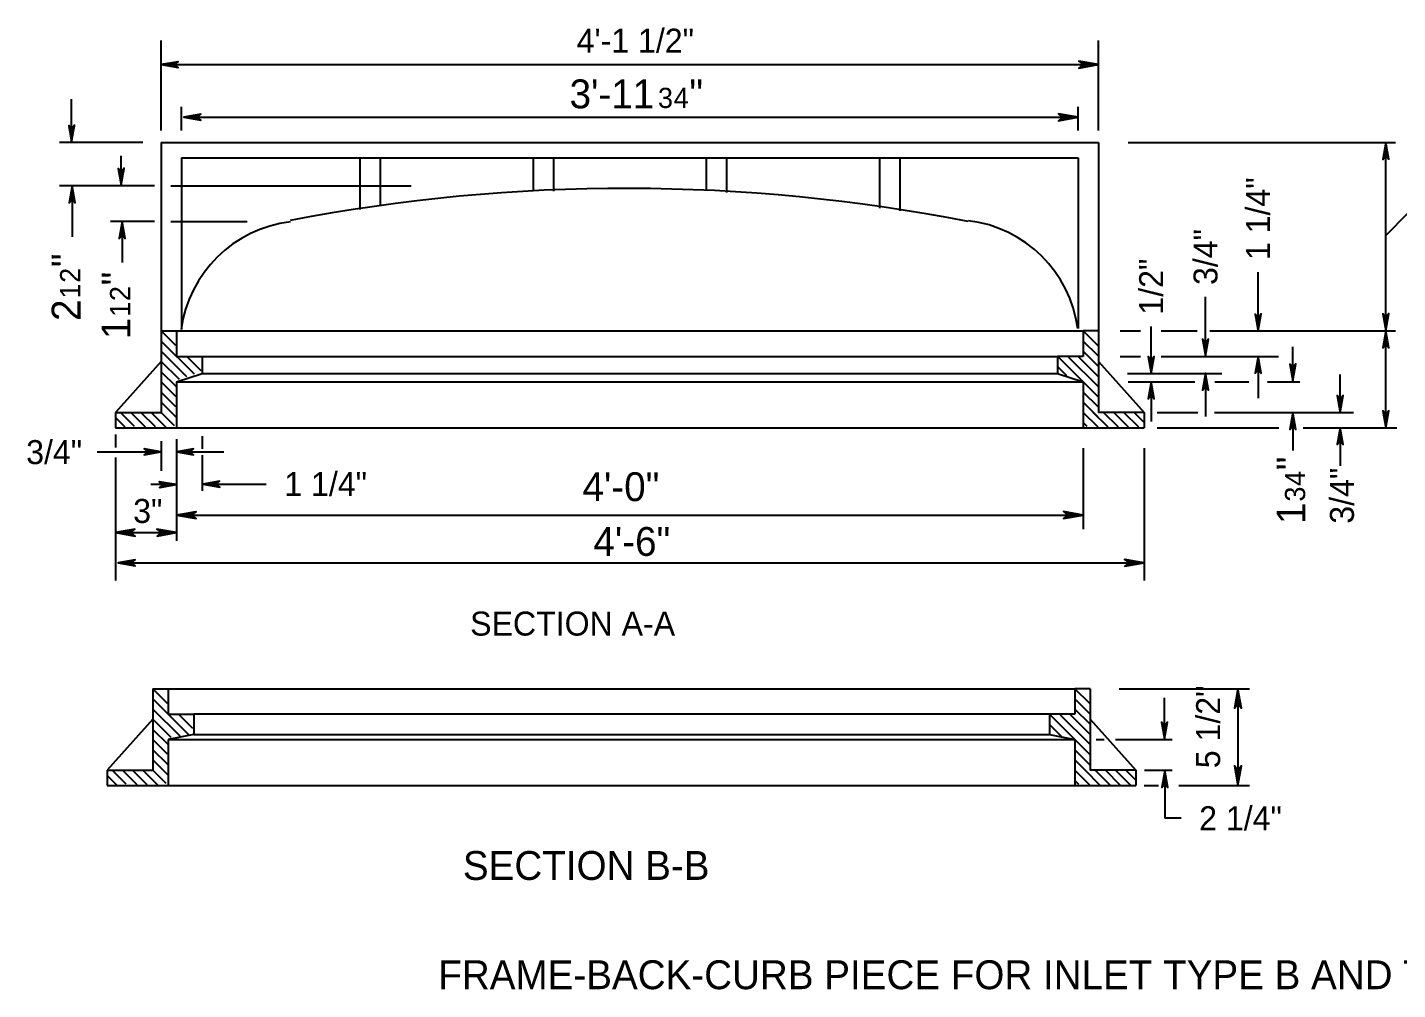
# Model space of a CAD drawing. Extents: x -4.34 to 5.27, y 0 to 8.83.
# Drawn here: x -4.28 to 1.66, y 0 to 4.17 of the extents above; entities that cross this region are included whole.
import ezdxf

# ---------------------------------------------------------------- set-up
doc = ezdxf.new("R2010")
doc.units = 0
doc.layers.add('Plan Prop Drainage Structure', color=7, linetype='Continuous')
doc.layers.add('Plan Prop DrainageStructure text', color=7, linetype='Continuous')

msp = doc.modelspace()

# ---------------------------------------------------------------- linework, layer by layer
at = {"layer": 'Plan Prop Drainage Structure'}
for p, q in [((-3.6954, 3.6671), (0.3634, 3.6671)), ((-3.6954, 3.6671), (-3.6954, 2.4979)), ((0.3634, 3.6671), (0.3634, 2.4979)), ((-3.6072, 3.6009), (0.2752, 3.6009)), ((-3.6072, 3.6009), (-3.6072, 2.8564)), ((-2.8351, 3.6009), (-2.8351, 3.377)), ((-2.7469, 3.6009), (-2.7469, 3.3945)), ((-2.0851, 3.6009), (-2.0851, 3.4555)), ((-1.9969, 3.6009), (-1.9969, 3.4555)), ((-1.3351, 3.6009), (-1.3351, 3.4584)), ((-1.2469, 3.6009), (-1.2469, 3.4497)), ((-0.5851, 3.6009), (-0.5851, 3.3829)), ((-0.4969, 3.6009), (-0.4969, 3.3712)), ((0.2752, 3.6009), (0.2752, 2.8609)), ((-3.6954, 2.8509), (-3.6292, 2.8509)), ((-3.6319, 2.7873), (-3.6954, 2.8509)), ((-3.6292, 2.8509), (-3.6292, 2.7406)), ((-3.6292, 2.8509), (0.2972, 2.8509)), ((0.3634, 2.8509), (0.2972, 2.8509)), ((0.2972, 2.8509), (0.2972, 2.7406)), ((0.3617, 2.7864), (0.2972, 2.8509)), ((0.3634, 2.8509), (0.3634, 2.4979)), ((-3.5516, 2.6629), (-3.6954, 2.8068)), ((0.3617, 2.7423), (0.2972, 2.8068)), ((-3.5852, 2.6524), (-3.6954, 2.7626)), ((-3.6292, 2.7406), (-3.519, 2.7406)), ((-3.5233, 2.6787), (-3.5835, 2.739)), ((-3.519, 2.7406), (-3.519, 2.667)), ((-3.519, 2.7406), (0.1869, 2.7406)), ((0.2972, 2.7406), (0.1869, 2.7406)), ((0.1869, 2.7406), (0.1869, 2.667)), ((0.3617, 2.5658), (0.1918, 2.7358)), ((0.3617, 2.6099), (0.2355, 2.7361)), ((0.3617, 2.654), (0.2789, 2.7368)), ((0.3617, 2.6981), (0.2972, 2.7626)), ((-3.6954, 2.7185), (-3.894, 2.4979)), ((-3.617, 2.6401), (-3.6954, 2.7185)), ((-3.6284, 2.6074), (-3.6954, 2.6744)), ((0.2271, 2.6563), (0.191, 2.6924)), ((0.3634, 2.7185), (0.5619, 2.4979)), ((-3.6318, 2.5667), (-3.6954, 2.6303)), ((-3.6292, 2.6303), (-3.519, 2.667)), ((-3.6292, 2.6303), (-3.6292, 2.4318)), ((-3.6292, 2.6303), (0.2972, 2.6303)), ((-3.519, 2.667), (0.1869, 2.667)), ((0.1869, 2.667), (0.2972, 2.6303)), ((0.2972, 2.6303), (0.2972, 2.4318)), ((-3.6317, 2.5224), (-3.6954, 2.5862)), ((0.3617, 2.5217), (0.2992, 2.5842)), ((-3.894, 2.4979), (-3.6954, 2.4979)), ((-3.894, 2.4979), (-3.894, 2.4318)), ((-3.8111, 2.4371), (-3.8719, 2.4979)), ((-3.7642, 2.4343), (-3.8278, 2.4979)), ((-3.7208, 2.4351), (-3.7837, 2.4979)), ((-3.6748, 2.4332), (-3.7395, 2.4979)), ((-3.6307, 2.4773), (-3.6954, 2.542)), ((-3.6377, 2.4402), (-3.6954, 2.4979)), ((0.3617, 2.4335), (0.2972, 2.4979)), ((0.3617, 2.4776), (0.2985, 2.5408)), ((0.4058, 2.4335), (0.3414, 2.4979)), ((0.5619, 2.4979), (0.3634, 2.4979)), ((0.45, 2.4335), (0.3855, 2.4979)), ((0.4941, 2.4335), (0.4296, 2.4979)), ((0.5382, 2.4335), (0.4737, 2.4979)), ((0.5602, 2.4556), (0.5178, 2.4979)), ((0.5619, 2.4979), (0.5619, 2.4318)), ((0.5619, 2.4979), (0.5619, 2.4318)), ((-3.8518, 2.4337), (-3.8935, 2.4754)), ((0.3147, 2.4364), (0.2972, 2.4538)), ((-3.894, 2.4318), (-3.4094, 2.4318)), ((-3.4094, 2.4318), (0.5619, 2.4318)), ((-3.7314, 1.3015), (-3.6652, 1.3015)), ((-3.6678, 1.2379), (-3.7314, 1.3015)), ((-3.7314, 1.3015), (-3.7314, 0.9485)), ((-3.5754, 1.1014), (-3.7314, 1.2573)), ((-3.6652, 1.3015), (-3.6652, 1.1912)), ((-3.6652, 1.3015), (0.2613, 1.3015)), ((0.3275, 1.3015), (0.2613, 1.3015)), ((0.2613, 1.3015), (0.2613, 1.1912)), ((0.3258, 1.237), (0.2613, 1.3015)), ((0.3258, 1.1929), (0.2613, 1.2573)), ((0.3275, 1.3015), (0.3275, 0.9485)), ((-3.614, 1.0959), (-3.7314, 1.2132)), ((-3.6652, 1.1912), (-3.5549, 1.1912)), ((-3.5592, 1.1293), (-3.6195, 1.1896)), ((-3.5549, 1.1912), (-3.5549, 1.1029)), ((0.151, 1.1912), (-3.5549, 1.1912)), ((0.2613, 1.1912), (0.151, 1.1912)), ((0.151, 1.1912), (0.151, 1.1029)), ((0.3258, 1.1046), (0.243, 1.1875)), ((0.3258, 1.1488), (0.2613, 1.2132)), ((-3.7314, 1.1691), (-3.9299, 0.9485)), ((-3.6529, 1.0907), (-3.7314, 1.1691)), ((0.2047, 1.0933), (0.1551, 1.143)), ((0.3258, 1.0164), (0.1558, 1.1864)), ((0.3258, 1.0605), (0.1996, 1.1867)), ((0.3275, 1.1691), (0.526, 0.9485)), ((-3.6643, 1.058), (-3.7314, 1.125)), ((-3.6678, 1.0173), (-3.7314, 1.0809)), ((-3.5549, 1.1029), (-3.6652, 1.0809)), ((-3.6652, 1.0809), (-3.6652, 0.8823)), ((-3.6652, 1.0809), (0.2613, 1.0809)), ((-3.5549, 1.1029), (0.151, 1.1029)), ((0.151, 1.1029), (0.2613, 1.0809)), ((0.2613, 1.0809), (0.2613, 0.8823)), ((-3.6676, 0.973), (-3.7314, 1.0368)), ((0.3258, 0.9723), (0.2633, 1.0348)), ((-3.6666, 0.9279), (-3.7314, 0.9927)), ((0.3258, 0.9282), (0.2625, 0.9914)), ((-3.9299, 0.9485), (-3.7314, 0.9485)), ((-3.9299, 0.9485), (-3.9299, 0.8823)), ((-3.8877, 0.8843), (-3.9294, 0.926)), ((-3.847, 0.8877), (-3.9078, 0.9485)), ((-3.8001, 0.8849), (-3.8637, 0.9485)), ((-3.7568, 0.8857), (-3.8196, 0.9485)), ((-3.7107, 0.8838), (-3.7755, 0.9485)), ((-3.6736, 0.8908), (-3.7314, 0.9485)), ((0.3258, 0.884), (0.2613, 0.9485)), ((0.2787, 0.887), (0.2613, 0.9044)), ((0.3699, 0.884), (0.3054, 0.9485)), ((0.526, 0.9485), (0.3275, 0.9485)), ((0.414, 0.884), (0.3495, 0.9485)), ((0.4581, 0.884), (0.3937, 0.9485)), ((0.5023, 0.884), (0.4378, 0.9485)), ((0.5242, 0.9062), (0.4819, 0.9485)), ((0.526, 0.9485), (0.526, 0.8823)), ((0.526, 0.9485), (0.526, 0.8823)), ((-3.9299, 0.8823), (-3.6652, 0.8823)), ((-3.6652, 0.8823), (0.2613, 0.8823)), ((0.2613, 0.8823), (0.526, 0.8823))]:
    msp.add_line(p, q, dxfattribs=at)
for centre, radius, start, end in [((-1.6806, -4.2526), 7.7206, 78.94459, 100.8763), ((-3.0713, 2.7844), 0.5431, 96.87193, 172.38899), ((-0.2644, 2.789), 0.5431, 7.61101, 83.12807)]:
    msp.add_arc(centre, radius, start, end, dxfattribs=at)
at = {"layer": 'Plan Prop DrainageStructure text'}
for p, q in [((-3.6954, 3.7195), (-3.6954, 4.1082)), ((0.3634, 3.7195), (0.3634, 4.1082)), ((-3.6954, 4.004), (0.3634, 4.004)), ((-4.0837, 3.6682), (-4.0837, 3.8552)), ((-3.6072, 3.7195), (-3.6072, 3.8215)), ((0.2752, 3.7195), (0.2752, 3.8215)), ((-3.5972, 3.7762), (0.2752, 3.7762)), ((2.0154, 3.6797), (1.6085, 3.2642)), ((-3.7748, 3.6671), (-4.1366, 3.6671)), ((0.493, 3.6671), (0.8046, 3.6671)), ((0.8046, 3.6671), (1.6505, 3.6671)), ((1.6085, 2.8614), (1.6085, 3.6671)), ((-3.8688, 3.4819), (-3.8688, 3.6097)), ((-3.7247, 3.4795), (-4.1366, 3.4795)), ((-4.0813, 3.4789), (-4.0813, 3.2583)), ((-3.6539, 3.4795), (-2.6136, 3.4795)), ((-3.7247, 3.3251), (-3.916, 3.3251)), ((-3.8651, 3.3244), (-3.8651, 3.1478)), ((-3.6539, 3.3251), (-3.3233, 3.3251)), ((1.0549, 2.8509), (1.0549, 3.1057)), ((0.8273, 2.7423), (0.8273, 2.9978)), ((0.4579, 2.8509), (0.5452, 2.8509)), ((0.5918, 2.667), (0.5918, 2.8696)), ((0.6355, 2.8509), (0.7912, 2.8509)), ((0.8458, 2.8509), (1.6505, 2.8509)), ((1.6085, 2.4318), (1.6085, 2.8509)), ((0.4579, 2.7406), (0.5452, 2.7406)), ((0.6355, 2.7406), (1.1429, 2.7406)), ((1.0549, 2.7406), (1.0549, 2.5603)), ((1.2056, 2.6345), (1.2056, 2.7821)), ((0.49, 2.667), (0.8977, 2.667)), ((0.493, 2.6303), (0.7811, 2.6303)), ((0.5918, 2.6303), (0.5918, 2.4586)), ((0.8273, 2.667), (0.8273, 2.4801)), ((0.867, 2.6303), (1.0142, 2.6303)), ((1.0957, 2.6303), (1.2354, 2.6303)), ((1.4103, 2.4979), (1.4103, 2.6626)), ((0.6176, 2.4979), (0.7944, 2.4979)), ((0.8661, 2.4979), (1.4685, 2.4979)), ((1.2056, 2.4973), (1.2056, 2.3333)), ((-3.894, 2.4018), (-3.894, 2.3463)), ((-3.6292, 2.3824), (-3.6292, 1.9417)), ((-3.519, 2.3951), (-3.519, 2.3405)), ((0.6176, 2.4318), (1.1452, 2.4318)), ((1.2501, 2.4318), (1.656, 2.4318)), ((1.4103, 2.4318), (1.4103, 2.2663)), ((-3.6983, 2.3259), (-3.9728, 2.3259)), ((-3.6954, 2.3727), (-3.6954, 2.2456)), ((-3.6258, 2.3275), (-3.4245, 2.3275)), ((0.2972, 2.3424), (0.2972, 1.993)), ((0.5619, 2.3424), (0.5619, 1.77)), ((-3.894, 2.302), (-3.894, 1.77)), ((-3.519, 2.3132), (-3.519, 2.1582)), ((-3.6307, 2.1851), (-3.7409, 2.1851)), ((-3.5159, 2.1875), (-3.2406, 2.1875)), ((-3.6292, 2.0532), (0.2972, 2.0532)), ((-3.894, 1.9773), (-3.6292, 1.9773)), ((-3.8818, 1.8466), (0.5619, 1.8466)), ((0.4527, 1.3015), (1.0174, 1.3015)), ((0.6497, 1.0838), (0.6497, 1.2616)), ((0.9677, 1.3015), (0.9677, 0.8823)), ((0.3534, 1.0809), (0.3889, 1.0809)), ((0.4368, 1.0809), (0.6833, 1.0809)), ((0.5628, 0.9485), (0.6833, 0.9485)), ((0.6515, 0.9471), (0.6515, 0.7404)), ((0.561, 0.8823), (0.6231, 0.8823)), ((0.7118, 0.8823), (1.0174, 0.8823)), ((0.7219, 0.7404), (0.6515, 0.7404))]:
    msp.add_line(p, q, dxfattribs=at)
for points in [[(-3.6954, 4.004), (-3.622, 3.991), (-3.6396, 4.004), (-3.6224, 4.0168), (-3.6954, 4.004), (-3.6905, 4.0041), (-3.6241, 3.992), (-3.6409, 4.0042), (-3.6254, 4.0158), (-3.6879, 4.0044), (-3.6855, 4.004), (-3.6286, 3.9939), (-3.6413, 4.0042), (-3.6282, 4.0141), (-3.6844, 4.004), (-3.6819, 4.0044), (-3.6322, 3.9954), (-3.6418, 4.004), (-3.632, 4.0129), (-3.6748, 4.0044), (-3.6707, 4.0044), (-3.6359, 3.9972), (-3.6426, 4.0038), (-3.6353, 4.0111), (-3.67, 4.004), (-3.666, 4.0038), (-3.6398, 3.9993), (-3.6449, 4.0044), (-3.6394, 4.0094), (-3.6624, 4.004), (-3.6587, 4.0036), (-3.643, 4.0006), (-3.6456, 4.0042), (-3.6413, 4.0081), (-3.6568, 4.004), (-3.6466, 4.0016), (-3.648, 4.0044), (-3.6435, 4.0072), (-3.6542, 4.0044), (-3.6475, 4.0027), (-3.6503, 4.0049), (-3.6471, 4.0062), (-3.6503, 4.0042), (-3.6486, 4.0038)], [(0.3634, 4.004), (0.2784, 4.019), (0.2987, 4.004), (0.2788, 3.9892), (0.3634, 4.004), (0.3578, 4.0039), (0.2808, 4.0179), (0.3003, 4.0038), (0.2823, 3.9904), (0.3547, 4.0036), (0.3519, 4.004), (0.2859, 4.0157), (0.3007, 4.0038), (0.2855, 3.9923), (0.3506, 4.004), (0.3478, 4.0036), (0.2901, 4.014), (0.3013, 4.004), (0.2899, 3.9936), (0.3396, 4.0036), (0.3348, 4.0036), (0.2944, 4.0118), (0.3022, 4.0043), (0.2938, 3.9958), (0.3339, 4.004), (0.3294, 4.0043), (0.299, 4.0095), (0.3049, 4.0036), (0.2985, 3.9978), (0.3252, 4.004), (0.3209, 4.0044), (0.3027, 4.0079), (0.3057, 4.0038), (0.3007, 3.9993), (0.3187, 4.004), (0.3068, 4.0068), (0.3085, 4.0036), (0.3033, 4.0003), (0.3157, 4.0036), (0.3079, 4.0055), (0.3112, 4.003), (0.3074, 4.0014), (0.3111, 4.0038), (0.3092, 4.0043)], [(-4.0837, 3.6682), (-4.0708, 3.7415), (-4.0837, 3.724), (-4.0965, 3.7412), (-4.0837, 3.6682), (-4.0839, 3.673), (-4.0717, 3.7395), (-4.0839, 3.7226), (-4.0955, 3.7382), (-4.0841, 3.6757), (-4.0837, 3.6781), (-4.0736, 3.735), (-4.0839, 3.7223), (-4.0939, 3.7354), (-4.0837, 3.6792), (-4.0841, 3.6817), (-4.0751, 3.7314), (-4.0837, 3.7217), (-4.0927, 3.7316), (-4.0841, 3.6887), (-4.0841, 3.6929), (-4.077, 3.7277), (-4.0835, 3.721), (-4.0908, 3.7283), (-4.0837, 3.6936), (-4.0835, 3.6976), (-4.079, 3.7238), (-4.0841, 3.7187), (-4.0891, 3.7242), (-4.0837, 3.7012), (-4.0834, 3.7049), (-4.0804, 3.7206), (-4.0839, 3.718), (-4.0878, 3.7223), (-4.0837, 3.7068), (-4.0813, 3.717), (-4.0841, 3.7155), (-4.0869, 3.72), (-4.0841, 3.7093), (-4.0824, 3.7161), (-4.0847, 3.7133), (-4.086, 3.7165), (-4.0839, 3.7133), (-4.0835, 3.715)], [(-3.5972, 3.7762), (-3.5239, 3.7633), (-3.5414, 3.7762), (-3.5242, 3.789), (-3.5972, 3.7762), (-3.5924, 3.7764), (-3.5259, 3.7642), (-3.5428, 3.7764), (-3.5272, 3.788), (-3.5897, 3.7766), (-3.5873, 3.7762), (-3.5304, 3.7661), (-3.5431, 3.7764), (-3.53, 3.7863), (-3.5862, 3.7762), (-3.5837, 3.7766), (-3.534, 3.7676), (-3.5437, 3.7762), (-3.5338, 3.7852), (-3.5766, 3.7766), (-3.5725, 3.7766), (-3.5377, 3.7694), (-3.5444, 3.776), (-3.5372, 3.7833), (-3.5718, 3.7762), (-3.5678, 3.776), (-3.5417, 3.7715), (-3.5467, 3.7766), (-3.5412, 3.7816), (-3.5643, 3.7762), (-3.5606, 3.7758), (-3.5448, 3.7728), (-3.5474, 3.7764), (-3.5431, 3.7803), (-3.5586, 3.7762), (-3.5484, 3.7738), (-3.5499, 3.7766), (-3.5454, 3.7794), (-3.5561, 3.7766), (-3.5493, 3.7749), (-3.5521, 3.7771), (-3.5489, 3.7784), (-3.5521, 3.7764), (-3.5504, 3.776)], [(0.2752, 3.7762), (0.1901, 3.7912), (0.2105, 3.7762), (0.1906, 3.7614), (0.2752, 3.7762), (0.2695, 3.7761), (0.1925, 3.7901), (0.2121, 3.776), (0.194, 3.7626), (0.2665, 3.7758), (0.2637, 3.7762), (0.1977, 3.7879), (0.2125, 3.776), (0.1973, 3.7645), (0.2624, 3.7762), (0.2595, 3.7758), (0.2019, 3.7862), (0.2131, 3.7762), (0.2016, 3.7658), (0.2513, 3.7758), (0.2465, 3.7758), (0.2061, 3.7841), (0.214, 3.7765), (0.2055, 3.768), (0.2457, 3.7762), (0.2411, 3.7765), (0.2108, 3.7817), (0.2166, 3.7758), (0.2103, 3.77), (0.237, 3.7762), (0.2327, 3.7766), (0.2144, 3.7801), (0.2174, 3.776), (0.2125, 3.7715), (0.2305, 3.7762), (0.2186, 3.7791), (0.2203, 3.7758), (0.2151, 3.7725), (0.2275, 3.7758), (0.2197, 3.7777), (0.2229, 3.7752), (0.2192, 3.7736), (0.2229, 3.776), (0.221, 3.7765)], [(1.6085, 3.6671), (1.5955, 3.5937), (1.6085, 3.6112), (1.6213, 3.5941), (1.6085, 3.6671), (1.6086, 3.6622), (1.5965, 3.5957), (1.6086, 3.6126), (1.6202, 3.597), (1.6088, 3.6595), (1.6085, 3.6571), (1.5984, 3.6002), (1.6086, 3.613), (1.6186, 3.5998), (1.6085, 3.656), (1.6088, 3.6535), (1.5999, 3.6038), (1.6085, 3.6135), (1.6174, 3.6036), (1.6089, 3.6465), (1.6089, 3.6423), (1.6017, 3.6075), (1.6083, 3.6143), (1.6156, 3.607), (1.6085, 3.6416), (1.6083, 3.6377), (1.6038, 3.6115), (1.6089, 3.6165), (1.6139, 3.6111), (1.6085, 3.6341), (1.6081, 3.6304), (1.6051, 3.6146), (1.6086, 3.6172), (1.6126, 3.6129), (1.6085, 3.6285), (1.606, 3.6182), (1.6089, 3.6197), (1.6117, 3.6152), (1.6089, 3.6259), (1.6072, 3.6191), (1.6094, 3.622), (1.6107, 3.6187), (1.6086, 3.622), (1.6083, 3.6203)], [(-3.8688, 3.4819), (-3.8558, 3.5553), (-3.8688, 3.5378), (-3.8816, 3.5549), (-3.8688, 3.4819), (-3.8689, 3.4868), (-3.8568, 3.5533), (-3.869, 3.5364), (-3.8806, 3.552), (-3.8692, 3.4894), (-3.8688, 3.4919), (-3.8587, 3.5488), (-3.869, 3.536), (-3.8789, 3.5492), (-3.8688, 3.493), (-3.8692, 3.4954), (-3.8602, 3.5452), (-3.8688, 3.5355), (-3.8778, 3.5454), (-3.8692, 3.5025), (-3.8692, 3.5067), (-3.862, 3.5415), (-3.8686, 3.5347), (-3.8759, 3.542), (-3.8688, 3.5074), (-3.8686, 3.5113), (-3.8641, 3.5375), (-3.8692, 3.5325), (-3.8742, 3.5379), (-3.8688, 3.5149), (-3.8684, 3.5186), (-3.8654, 3.5343), (-3.869, 3.5318), (-3.8729, 3.536), (-3.8688, 3.5205), (-3.8664, 3.5308), (-3.8692, 3.5293), (-3.872, 3.5338), (-3.8692, 3.5231), (-3.8675, 3.5298), (-3.8697, 3.527), (-3.871, 3.5303), (-3.869, 3.527), (-3.8686, 3.5287)], [(-4.0813, 3.4789), (-4.0943, 3.4055), (-4.0813, 3.423), (-4.0685, 3.4059), (-4.0813, 3.4789), (-4.0812, 3.474), (-4.0933, 3.4076), (-4.0811, 3.4244), (-4.0695, 3.4088), (-4.0809, 3.4714), (-4.0813, 3.4689), (-4.0914, 3.412), (-4.0811, 3.4248), (-4.0712, 3.4116), (-4.0813, 3.4678), (-4.0809, 3.4654), (-4.0899, 3.4156), (-4.0813, 3.4253), (-4.0723, 3.4154), (-4.0809, 3.4583), (-4.0809, 3.4542), (-4.0881, 3.4193), (-4.0815, 3.4261), (-4.0742, 3.4188), (-4.0813, 3.4534), (-4.0815, 3.4495), (-4.086, 3.4233), (-4.0809, 3.4283), (-4.0759, 3.4229), (-4.0813, 3.4459), (-4.0817, 3.4422), (-4.0847, 3.4265), (-4.0811, 3.4291), (-4.0772, 3.4248), (-4.0813, 3.4403), (-4.0837, 3.43), (-4.0809, 3.4315), (-4.0781, 3.427), (-4.0809, 3.4377), (-4.0826, 3.431), (-4.0804, 3.4338), (-4.0791, 3.4306), (-4.0811, 3.4338), (-4.0815, 3.4321)], [(-3.8651, 3.3244), (-3.8781, 3.251), (-3.8651, 3.2686), (-3.8524, 3.2514), (-3.8651, 3.3244), (-3.865, 3.3195), (-3.8772, 3.2531), (-3.865, 3.2699), (-3.8534, 3.2544), (-3.8648, 3.3169), (-3.8651, 3.3144), (-3.8753, 3.2575), (-3.865, 3.2703), (-3.855, 3.2572), (-3.8651, 3.3133), (-3.8648, 3.3109), (-3.8738, 3.2611), (-3.8651, 3.2708), (-3.8562, 3.2609), (-3.8648, 3.3038), (-3.8648, 3.2997), (-3.8719, 3.2648), (-3.8654, 3.2716), (-3.8581, 3.2643), (-3.8651, 3.2989), (-3.8654, 3.295), (-3.8699, 3.2688), (-3.8648, 3.2739), (-3.8598, 3.2684), (-3.8651, 3.2914), (-3.8655, 3.2877), (-3.8685, 3.272), (-3.865, 3.2746), (-3.8611, 3.2703), (-3.8651, 3.2858), (-3.8676, 3.2755), (-3.8648, 3.277), (-3.862, 3.2725), (-3.8648, 3.2832), (-3.8665, 3.2765), (-3.8642, 3.2793), (-3.8629, 3.2761), (-3.865, 3.2793), (-3.8654, 3.2776)], [(1.0549, 2.8509), (1.0679, 2.9242), (1.0549, 2.9067), (1.0422, 2.9239), (1.0549, 2.8509), (1.0548, 2.8557), (1.0669, 2.9222), (1.0548, 2.9053), (1.0432, 2.9209), (1.0546, 2.8584), (1.0549, 2.8608), (1.0651, 2.9177), (1.0548, 2.905), (1.0448, 2.9181), (1.0549, 2.8619), (1.0546, 2.8644), (1.0635, 2.9141), (1.0549, 2.9044), (1.046, 2.9143), (1.0546, 2.8715), (1.0546, 2.8756), (1.0617, 2.9104), (1.0551, 2.9037), (1.0478, 2.911), (1.0549, 2.8763), (1.0551, 2.8803), (1.0596, 2.9065), (1.0545, 2.9014), (1.0495, 2.9069), (1.0549, 2.8839), (1.0553, 2.8876), (1.0583, 2.9033), (1.0548, 2.9007), (1.0509, 2.905), (1.0549, 2.8895), (1.0574, 2.8997), (1.0546, 2.8982), (1.0517, 2.9027), (1.0545, 2.892), (1.0562, 2.8988), (1.054, 2.896), (1.0527, 2.8992), (1.0548, 2.896), (1.0551, 2.8977)], [(1.6085, 2.8524), (1.6215, 2.9258), (1.6085, 2.9083), (1.5957, 2.9254), (1.6085, 2.8524), (1.6083, 2.8573), (1.6205, 2.9237), (1.6083, 2.9069), (1.5967, 2.9224), (1.6081, 2.8599), (1.6085, 2.8624), (1.6186, 2.9193), (1.6083, 2.9065), (1.5984, 2.9196), (1.6085, 2.8635), (1.6081, 2.8659), (1.6171, 2.9157), (1.6085, 2.906), (1.5995, 2.9159), (1.6081, 2.873), (1.6081, 2.8771), (1.6152, 2.912), (1.6087, 2.9052), (1.6014, 2.9125), (1.6085, 2.8779), (1.6087, 2.8818), (1.6132, 2.908), (1.6081, 2.903), (1.6031, 2.9084), (1.6085, 2.8854), (1.6089, 2.8891), (1.6119, 2.9048), (1.6083, 2.9022), (1.6044, 2.9065), (1.6085, 2.891), (1.6109, 2.9013), (1.6081, 2.8998), (1.6053, 2.9043), (1.6081, 2.8936), (1.6098, 2.9003), (1.6076, 2.8975), (1.6063, 2.9007), (1.6083, 2.8975), (1.6087, 2.8992)], [(1.6085, 2.8509), (1.5955, 2.7775), (1.6085, 2.795), (1.6213, 2.7779), (1.6085, 2.8509), (1.6086, 2.846), (1.5965, 2.7795), (1.6086, 2.7964), (1.6202, 2.7808), (1.6088, 2.8434), (1.6085, 2.8409), (1.5984, 2.784), (1.6086, 2.7968), (1.6186, 2.7836), (1.6085, 2.8398), (1.6088, 2.8374), (1.5999, 2.7876), (1.6085, 2.7973), (1.6174, 2.7874), (1.6089, 2.8303), (1.6089, 2.8261), (1.6017, 2.7913), (1.6083, 2.7981), (1.6156, 2.7908), (1.6085, 2.8254), (1.6083, 2.8215), (1.6038, 2.7953), (1.6089, 2.8003), (1.6139, 2.7949), (1.6085, 2.8179), (1.6081, 2.8142), (1.6051, 2.7985), (1.6086, 2.8011), (1.6126, 2.7968), (1.6085, 2.8123), (1.606, 2.802), (1.6089, 2.8035), (1.6117, 2.799), (1.6089, 2.8097), (1.6072, 2.803), (1.6094, 2.8058), (1.6107, 2.8025), (1.6086, 2.8058), (1.6083, 2.8041)], [(0.8273, 2.7423), (0.8402, 2.8157), (0.8273, 2.7982), (0.8145, 2.8154), (0.8273, 2.7423), (0.8271, 2.7472), (0.8393, 2.8137), (0.8271, 2.7968), (0.8155, 2.8124), (0.8269, 2.7498), (0.8273, 2.7523), (0.8374, 2.8092), (0.8271, 2.7964), (0.8171, 2.8096), (0.8273, 2.7534), (0.8269, 2.7558), (0.8359, 2.8056), (0.8273, 2.7959), (0.8183, 2.8058), (0.8269, 2.7629), (0.8269, 2.7671), (0.834, 2.8019), (0.8275, 2.7951), (0.8202, 2.8024), (0.8273, 2.7678), (0.8275, 2.7717), (0.832, 2.7979), (0.8269, 2.7929), (0.8219, 2.7983), (0.8273, 2.7753), (0.8276, 2.779), (0.8306, 2.7948), (0.8271, 2.7922), (0.8232, 2.7965), (0.8273, 2.7809), (0.8297, 2.7912), (0.8269, 2.7897), (0.8241, 2.7942), (0.8269, 2.7835), (0.8286, 2.7903), (0.8263, 2.7874), (0.825, 2.7907), (0.8271, 2.7875), (0.8275, 2.7891)], [(0.5918, 2.667), (0.6048, 2.7404), (0.5918, 2.7228), (0.5791, 2.74), (0.5918, 2.667), (0.5917, 2.6719), (0.6038, 2.7383), (0.5917, 2.7215), (0.5801, 2.737), (0.5915, 2.6745), (0.5918, 2.6769), (0.6019, 2.7339), (0.5917, 2.7211), (0.5817, 2.7342), (0.5918, 2.6781), (0.5915, 2.6805), (0.6005, 2.7303), (0.5918, 2.7206), (0.5829, 2.7304), (0.5915, 2.6876), (0.5915, 2.6917), (0.5986, 2.7266), (0.592, 2.7198), (0.5848, 2.7271), (0.5918, 2.6924), (0.5921, 2.6964), (0.5966, 2.7226), (0.5915, 2.7175), (0.5864, 2.723), (0.5918, 2.7), (0.5922, 2.7037), (0.5952, 2.7194), (0.5917, 2.7168), (0.5878, 2.7211), (0.5918, 2.7056), (0.5943, 2.7158), (0.5915, 2.7144), (0.5887, 2.7189), (0.5915, 2.7082), (0.5932, 2.7149), (0.5909, 2.7121), (0.5896, 2.7153), (0.5917, 2.7121), (0.592, 2.7138)], [(1.0549, 2.7406), (1.042, 2.6672), (1.0549, 2.6847), (1.0677, 2.6676), (1.0549, 2.7406), (1.0551, 2.7357), (1.0429, 2.6692), (1.0551, 2.6861), (1.0667, 2.6705), (1.0553, 2.7331), (1.0549, 2.7306), (1.0448, 2.6737), (1.0551, 2.6865), (1.0651, 2.6733), (1.0549, 2.7295), (1.0553, 2.7271), (1.0463, 2.6773), (1.0549, 2.687), (1.0639, 2.6771), (1.0553, 2.72), (1.0553, 2.7158), (1.0482, 2.681), (1.0547, 2.6878), (1.062, 2.6805), (1.0549, 2.7151), (1.0547, 2.7112), (1.0502, 2.685), (1.0553, 2.69), (1.0603, 2.6846), (1.0549, 2.7076), (1.0546, 2.7039), (1.0516, 2.6882), (1.0551, 2.6908), (1.059, 2.6865), (1.0549, 2.702), (1.0525, 2.6917), (1.0553, 2.6932), (1.0581, 2.6887), (1.0553, 2.6994), (1.0536, 2.6927), (1.0558, 2.6955), (1.0572, 2.6922), (1.0551, 2.6955), (1.0547, 2.6938)], [(1.2056, 2.6345), (1.2185, 2.7079), (1.2056, 2.6904), (1.1928, 2.7075), (1.2056, 2.6345), (1.2054, 2.6394), (1.2176, 2.7059), (1.2054, 2.689), (1.1938, 2.7046), (1.2052, 2.642), (1.2056, 2.6445), (1.2157, 2.7014), (1.2054, 2.6886), (1.1955, 2.7018), (1.2056, 2.6456), (1.2052, 2.648), (1.2142, 2.6978), (1.2056, 2.6881), (1.1966, 2.698), (1.2052, 2.6551), (1.2052, 2.6593), (1.2123, 2.6941), (1.2058, 2.6873), (1.1985, 2.6946), (1.2056, 2.66), (1.2058, 2.6639), (1.2103, 2.6901), (1.2052, 2.6851), (1.2002, 2.6905), (1.2056, 2.6675), (1.2059, 2.6712), (1.2089, 2.6869), (1.2054, 2.6844), (1.2015, 2.6886), (1.2056, 2.6731), (1.208, 2.6834), (1.2052, 2.6819), (1.2024, 2.6864), (1.2052, 2.6757), (1.2069, 2.6824), (1.2047, 2.6796), (1.2033, 2.6829), (1.2054, 2.6796), (1.2058, 2.6813)], [(0.5918, 2.6303), (0.5789, 2.5569), (0.5918, 2.5744), (0.6046, 2.5573), (0.5918, 2.6303), (0.592, 2.6254), (0.5798, 2.559), (0.592, 2.5758), (0.6036, 2.5603), (0.5922, 2.6228), (0.5918, 2.6203), (0.5817, 2.5634), (0.592, 2.5762), (0.6019, 2.563), (0.5918, 2.6192), (0.5922, 2.6168), (0.5832, 2.567), (0.5918, 2.5767), (0.6008, 2.5668), (0.5922, 2.6097), (0.5922, 2.6056), (0.5851, 2.5707), (0.5916, 2.5775), (0.5989, 2.5702), (0.5918, 2.6048), (0.5916, 2.6009), (0.5871, 2.5747), (0.5922, 2.5797), (0.5972, 2.5743), (0.5918, 2.5973), (0.5915, 2.5936), (0.5884, 2.5779), (0.592, 2.5805), (0.5959, 2.5762), (0.5918, 2.5917), (0.5894, 2.5814), (0.5922, 2.5829), (0.595, 2.5784), (0.5922, 2.5891), (0.5905, 2.5824), (0.5927, 2.5852), (0.5941, 2.582), (0.592, 2.5852), (0.5916, 2.5835)], [(0.8272, 2.6672), (0.8142, 2.5939), (0.8272, 2.6114), (0.8399, 2.5942), (0.8272, 2.6672), (0.8273, 2.6624), (0.8152, 2.5959), (0.8273, 2.6128), (0.8389, 2.5972), (0.8275, 2.6597), (0.8272, 2.6573), (0.8171, 2.6004), (0.8273, 2.6131), (0.8373, 2.6), (0.8272, 2.6562), (0.8275, 2.6537), (0.8186, 2.604), (0.8272, 2.6136), (0.8361, 2.6038), (0.8275, 2.6466), (0.8275, 2.6425), (0.8204, 2.6077), (0.827, 2.6144), (0.8343, 2.6071), (0.8272, 2.6418), (0.827, 2.6379), (0.8225, 2.6116), (0.8276, 2.6167), (0.8326, 2.6112), (0.8272, 2.6342), (0.8268, 2.6306), (0.8238, 2.6148), (0.8273, 2.6174), (0.8312, 2.6131), (0.8272, 2.6286), (0.8247, 2.6184), (0.8275, 2.6199), (0.8304, 2.6154), (0.8276, 2.6261), (0.8259, 2.6193), (0.8281, 2.6221), (0.8294, 2.6189), (0.8273, 2.6221), (0.827, 2.6204)], [(1.4103, 2.4979), (1.4232, 2.5713), (1.4103, 2.5538), (1.3975, 2.5709), (1.4103, 2.4979), (1.4101, 2.5028), (1.4223, 2.5693), (1.4101, 2.5524), (1.3985, 2.568), (1.4099, 2.5054), (1.4103, 2.5079), (1.4204, 2.5648), (1.4101, 2.552), (1.4001, 2.5652), (1.4103, 2.509), (1.4099, 2.5114), (1.4189, 2.5612), (1.4103, 2.5515), (1.4013, 2.5614), (1.4099, 2.5185), (1.4099, 2.5227), (1.417, 2.5575), (1.4105, 2.5507), (1.4032, 2.558), (1.4103, 2.5234), (1.4105, 2.5273), (1.415, 2.5535), (1.4099, 2.5485), (1.4049, 2.5539), (1.4103, 2.5309), (1.4106, 2.5346), (1.4136, 2.5503), (1.4101, 2.5478), (1.4062, 2.552), (1.4103, 2.5365), (1.4127, 2.5468), (1.4099, 2.5453), (1.4071, 2.5498), (1.4099, 2.5391), (1.4116, 2.5458), (1.4094, 2.543), (1.408, 2.5463), (1.4101, 2.543), (1.4105, 2.5447)], [(1.2056, 2.4973), (1.1926, 2.4239), (1.2056, 2.4414), (1.2183, 2.4242), (1.2056, 2.4973), (1.2057, 2.4924), (1.1936, 2.4259), (1.2057, 2.4428), (1.2173, 2.4272), (1.2059, 2.4897), (1.2056, 2.4873), (1.1954, 2.4304), (1.2057, 2.4431), (1.2157, 2.43), (1.2056, 2.4862), (1.2059, 2.4838), (1.1969, 2.434), (1.2056, 2.4437), (1.2145, 2.4338), (1.2059, 2.4767), (1.2059, 2.4725), (1.1988, 2.4377), (1.2054, 2.4445), (1.2126, 2.4372), (1.2056, 2.4718), (1.2053, 2.4679), (1.2009, 2.4417), (1.2059, 2.4467), (1.211, 2.4412), (1.2056, 2.4643), (1.2052, 2.4606), (1.2022, 2.4448), (1.2057, 2.4474), (1.2096, 2.4431), (1.2055, 2.4587), (1.2031, 2.4484), (1.2059, 2.4499), (1.2087, 2.4454), (1.2059, 2.4561), (1.2042, 2.4493), (1.2065, 2.4522), (1.2078, 2.4489), (1.2057, 2.4521), (1.2054, 2.4504)], [(1.6085, 2.4318), (1.6215, 2.5051), (1.6085, 2.4876), (1.5957, 2.5048), (1.6085, 2.4318), (1.6083, 2.4366), (1.6205, 2.5031), (1.6083, 2.4862), (1.5967, 2.5018), (1.6081, 2.4393), (1.6085, 2.4417), (1.6186, 2.4986), (1.6083, 2.4859), (1.5984, 2.499), (1.6085, 2.4428), (1.6081, 2.4453), (1.6171, 2.495), (1.6085, 2.4853), (1.5995, 2.4952), (1.6081, 2.4523), (1.6081, 2.4565), (1.6152, 2.4913), (1.6087, 2.4845), (1.6014, 2.4918), (1.6085, 2.4572), (1.6087, 2.4611), (1.6132, 2.4873), (1.6081, 2.4823), (1.6031, 2.4878), (1.6085, 2.4647), (1.6089, 2.4684), (1.6119, 2.4842), (1.6083, 2.4816), (1.6044, 2.4859), (1.6085, 2.4704), (1.6109, 2.4806), (1.6081, 2.4791), (1.6053, 2.4836), (1.6081, 2.4729), (1.6098, 2.4797), (1.6076, 2.4769), (1.6063, 2.4801), (1.6083, 2.4769), (1.6087, 2.4785)], [(1.4103, 2.4318), (1.3973, 2.3584), (1.4103, 2.3759), (1.423, 2.3588), (1.4103, 2.4318), (1.4104, 2.4269), (1.3982, 2.3604), (1.4104, 2.3773), (1.422, 2.3617), (1.4106, 2.4243), (1.4103, 2.4218), (1.4001, 2.3649), (1.4104, 2.3777), (1.4204, 2.3645), (1.4103, 2.4207), (1.4106, 2.4183), (1.4016, 2.3685), (1.4103, 2.3782), (1.4192, 2.3683), (1.4106, 2.4112), (1.4106, 2.407), (1.4035, 2.3722), (1.4101, 2.379), (1.4174, 2.3717), (1.4103, 2.4063), (1.41, 2.4024), (1.4056, 2.3762), (1.4106, 2.3812), (1.4157, 2.3758), (1.4103, 2.3988), (1.4099, 2.3951), (1.4069, 2.3794), (1.4104, 2.3819), (1.4143, 2.3777), (1.4103, 2.3932), (1.4078, 2.3829), (1.4106, 2.3844), (1.4134, 2.3799), (1.4106, 2.3906), (1.409, 2.3839), (1.4112, 2.3867), (1.4125, 2.3834), (1.4104, 2.3867), (1.4101, 2.385)], [(-3.6967, 2.3275), (-3.77, 2.3405), (-3.7525, 2.3275), (-3.7696, 2.3148), (-3.6967, 2.3275), (-3.7015, 2.3274), (-3.768, 2.3395), (-3.7511, 2.3274), (-3.7667, 2.3158), (-3.7042, 2.3272), (-3.7066, 2.3275), (-3.7635, 2.3376), (-3.7507, 2.3274), (-3.7639, 2.3174), (-3.7077, 2.3275), (-3.7102, 2.3272), (-3.7599, 2.3361), (-3.7502, 2.3275), (-3.7601, 2.3186), (-3.7172, 2.3272), (-3.7214, 2.3272), (-3.7562, 2.3343), (-3.7494, 2.3277), (-3.7567, 2.3204), (-3.7221, 2.3275), (-3.726, 2.3278), (-3.7522, 2.3322), (-3.7472, 2.3272), (-3.7527, 2.3221), (-3.7296, 2.3275), (-3.7333, 2.3279), (-3.7491, 2.3309), (-3.7465, 2.3274), (-3.7508, 2.3235), (-3.7353, 2.3275), (-3.7455, 2.33), (-3.744, 2.3272), (-3.7485, 2.3244), (-3.7378, 2.3272), (-3.7446, 2.3288), (-3.7417, 2.3266), (-3.745, 2.3253), (-3.7418, 2.3274), (-3.7434, 2.3277)], [(-3.6286, 2.3276), (-3.5552, 2.3147), (-3.5727, 2.3276), (-3.5556, 2.3404), (-3.6286, 2.3276), (-3.6237, 2.3278), (-3.5572, 2.3156), (-3.5741, 2.3278), (-3.5585, 2.3394), (-3.6211, 2.328), (-3.6186, 2.3276), (-3.5617, 2.3175), (-3.5745, 2.3278), (-3.5613, 2.3378), (-3.6175, 2.3276), (-3.6151, 2.328), (-3.5653, 2.319), (-3.575, 2.3276), (-3.5651, 2.3366), (-3.608, 2.328), (-3.6038, 2.328), (-3.569, 2.3209), (-3.5758, 2.3274), (-3.5685, 2.3347), (-3.6031, 2.3276), (-3.5992, 2.3274), (-3.573, 2.3229), (-3.578, 2.328), (-3.5726, 2.333), (-3.5956, 2.3276), (-3.5919, 2.3273), (-3.5761, 2.3243), (-3.5787, 2.3278), (-3.5744, 2.3317), (-3.59, 2.3276), (-3.5797, 2.3252), (-3.5812, 2.328), (-3.5767, 2.3308), (-3.5874, 2.328), (-3.5807, 2.3263), (-3.5835, 2.3285), (-3.5802, 2.3299), (-3.5834, 2.3278), (-3.5818, 2.3274)], [(-3.6307, 2.1851), (-3.704, 2.198), (-3.6865, 2.1851), (-3.7036, 2.1723), (-3.6307, 2.1851), (-3.6355, 2.1849), (-3.702, 2.1971), (-3.6851, 2.1849), (-3.7007, 2.1733), (-3.6382, 2.1847), (-3.6406, 2.1851), (-3.6975, 2.1952), (-3.6848, 2.1849), (-3.6979, 2.1749), (-3.6417, 2.1851), (-3.6442, 2.1847), (-3.6939, 2.1937), (-3.6842, 2.1851), (-3.6941, 2.1761), (-3.6512, 2.1847), (-3.6554, 2.1847), (-3.6902, 2.1918), (-3.6834, 2.1853), (-3.6907, 2.178), (-3.6561, 2.1851), (-3.66, 2.1853), (-3.6862, 2.1898), (-3.6812, 2.1847), (-3.6867, 2.1797), (-3.6636, 2.1851), (-3.6673, 2.1854), (-3.6831, 2.1884), (-3.6805, 2.1849), (-3.6848, 2.181), (-3.6692, 2.1851), (-3.6795, 2.1875), (-3.678, 2.1847), (-3.6825, 2.1819), (-3.6718, 2.1847), (-3.6786, 2.1864), (-3.6757, 2.1841), (-3.679, 2.1828), (-3.6758, 2.1849), (-3.6775, 2.1853)], [(-3.5159, 2.1875), (-3.4425, 2.1745), (-3.46, 2.1875), (-3.4429, 2.2003), (-3.5159, 2.1875), (-3.511, 2.1876), (-3.4445, 2.1755), (-3.4614, 2.1877), (-3.4458, 2.1993), (-3.5083, 2.1879), (-3.5059, 2.1875), (-3.449, 2.1774), (-3.4618, 2.1876), (-3.4486, 2.1976), (-3.5048, 2.1875), (-3.5024, 2.1879), (-3.4526, 2.1789), (-3.4623, 2.1875), (-3.4524, 2.1964), (-3.4953, 2.1879), (-3.4911, 2.1879), (-3.4563, 2.1807), (-3.4631, 2.1873), (-3.4558, 2.1946), (-3.4904, 2.1875), (-3.4865, 2.1873), (-3.4603, 2.1828), (-3.4653, 2.1879), (-3.4599, 2.1929), (-3.4829, 2.1875), (-3.4792, 2.1871), (-3.4634, 2.1841), (-3.466, 2.1877), (-3.4618, 2.1916), (-3.4773, 2.1875), (-3.467, 2.1851), (-3.4685, 2.1879), (-3.464, 2.1907), (-3.4747, 2.1879), (-3.468, 2.1862), (-3.4708, 2.1884), (-3.4675, 2.1897), (-3.4708, 2.1877), (-3.4691, 2.1873)], [(-3.6292, 2.0532), (-3.5442, 2.0381), (-3.5645, 2.0532), (-3.5447, 2.068), (-3.6292, 2.0532), (-3.6236, 2.0533), (-3.5466, 2.0393), (-3.5661, 2.0534), (-3.5481, 2.0668), (-3.6206, 2.0536), (-3.6177, 2.0532), (-3.5518, 2.0414), (-3.5666, 2.0533), (-3.5513, 2.0649), (-3.6164, 2.0532), (-3.6136, 2.0536), (-3.5559, 2.0432), (-3.5672, 2.0532), (-3.5557, 2.0635), (-3.6054, 2.0536), (-3.6006, 2.0536), (-3.5602, 2.0453), (-3.5681, 2.0529), (-3.5596, 2.0614), (-3.5997, 2.0532), (-3.5952, 2.0529), (-3.5648, 2.0477), (-3.5707, 2.0536), (-3.5644, 2.0594), (-3.591, 2.0532), (-3.5867, 2.0527), (-3.5685, 2.0493), (-3.5715, 2.0534), (-3.5666, 2.0579), (-3.5845, 2.0532), (-3.5726, 2.0503), (-3.5743, 2.0536), (-3.5691, 2.0568), (-3.5815, 2.0536), (-3.5737, 2.0516), (-3.577, 2.0542), (-3.5732, 2.0557), (-3.577, 2.0534), (-3.575, 2.0529)], [(0.2972, 2.0532), (0.2122, 2.0682), (0.2325, 2.0532), (0.2126, 2.0384), (0.2972, 2.0532), (0.2916, 2.053), (0.2146, 2.0671), (0.2341, 2.053), (0.2161, 2.0395), (0.2886, 2.0527), (0.2857, 2.0532), (0.2198, 2.0649), (0.2346, 2.053), (0.2193, 2.0414), (0.2844, 2.0532), (0.2816, 2.0527), (0.2239, 2.0632), (0.2352, 2.0532), (0.2237, 2.0428), (0.2734, 2.0527), (0.2686, 2.0527), (0.2282, 2.061), (0.2361, 2.0534), (0.2276, 2.045), (0.2677, 2.0532), (0.2632, 2.0534), (0.2328, 2.0586), (0.2387, 2.0527), (0.2323, 2.0469), (0.259, 2.0532), (0.2547, 2.0536), (0.2365, 2.0571), (0.2395, 2.053), (0.2345, 2.0484), (0.2525, 2.0532), (0.2406, 2.056), (0.2423, 2.0527), (0.2371, 2.0495), (0.2495, 2.0527), (0.2417, 2.0547), (0.245, 2.0521), (0.2412, 2.0506), (0.245, 2.053), (0.243, 2.0534)], [(-3.894, 1.9773), (-3.8089, 1.9623), (-3.8292, 1.9773), (-3.8094, 1.9921), (-3.894, 1.9773), (-3.8883, 1.9775), (-3.8113, 1.9634), (-3.8308, 1.9775), (-3.8128, 1.9909), (-3.8853, 1.9777), (-3.8824, 1.9773), (-3.8165, 1.9656), (-3.8313, 1.9775), (-3.816, 1.989), (-3.8811, 1.9773), (-3.8783, 1.9777), (-3.8207, 1.9673), (-3.8319, 1.9773), (-3.8204, 1.9877), (-3.8701, 1.9777), (-3.8653, 1.9777), (-3.8249, 1.9695), (-3.8328, 1.9771), (-3.8243, 1.9855), (-3.8644, 1.9773), (-3.8599, 1.977), (-3.8295, 1.9719), (-3.8354, 1.9777), (-3.8291, 1.9836), (-3.8557, 1.9773), (-3.8514, 1.9769), (-3.8332, 1.9734), (-3.8362, 1.9775), (-3.8313, 1.982), (-3.8492, 1.9773), (-3.8373, 1.9745), (-3.8391, 1.9777), (-3.8338, 1.981), (-3.8462, 1.9777), (-3.8384, 1.9758), (-3.8417, 1.9784), (-3.8379, 1.9799), (-3.8417, 1.9775), (-3.8397, 1.9771)], [(-3.6292, 1.9773), (-3.7143, 1.9923), (-3.694, 1.9773), (-3.7138, 1.9625), (-3.6292, 1.9773), (-3.6349, 1.9772), (-3.7119, 1.9912), (-3.6924, 1.9771), (-3.7104, 1.9637), (-3.6379, 1.9769), (-3.6408, 1.9773), (-3.7067, 1.989), (-3.6919, 1.9771), (-3.7072, 1.9656), (-3.6421, 1.9773), (-3.6449, 1.9769), (-3.7026, 1.9873), (-3.6913, 1.9773), (-3.7028, 1.9669), (-3.6531, 1.9769), (-3.6579, 1.9769), (-3.6983, 1.9852), (-3.6904, 1.9776), (-3.6989, 1.9691), (-3.6588, 1.9773), (-3.6633, 1.9776), (-3.6937, 1.9828), (-3.6878, 1.9769), (-3.6942, 1.9711), (-3.6675, 1.9773), (-3.6718, 1.9777), (-3.69, 1.9812), (-3.687, 1.9771), (-3.692, 1.9726), (-3.674, 1.9773), (-3.6859, 1.9801), (-3.6841, 1.9769), (-3.6894, 1.9736), (-3.677, 1.9769), (-3.6848, 1.9788), (-3.6815, 1.9763), (-3.6853, 1.9747), (-3.6815, 1.9771), (-3.6835, 1.9776)], [(-3.8818, 1.8466), (-3.8084, 1.8336), (-3.8259, 1.8466), (-3.8088, 1.8593), (-3.8818, 1.8466), (-3.8769, 1.8467), (-3.8104, 1.8345), (-3.8273, 1.8467), (-3.8117, 1.8583), (-3.8743, 1.8469), (-3.8718, 1.8466), (-3.8149, 1.8364), (-3.8277, 1.8467), (-3.8145, 1.8567), (-3.8707, 1.8466), (-3.8683, 1.8469), (-3.8185, 1.8379), (-3.8282, 1.8466), (-3.8183, 1.8555), (-3.8612, 1.8469), (-3.857, 1.8469), (-3.8222, 1.8398), (-3.829, 1.8463), (-3.8217, 1.8536), (-3.8563, 1.8466), (-3.8524, 1.8463), (-3.8262, 1.8418), (-3.8312, 1.8469), (-3.8258, 1.852), (-3.8488, 1.8466), (-3.8451, 1.8462), (-3.8294, 1.8432), (-3.8319, 1.8467), (-3.8277, 1.8506), (-3.8432, 1.8465), (-3.8329, 1.8441), (-3.8344, 1.8469), (-3.8299, 1.8497), (-3.8406, 1.8469), (-3.8338, 1.8452), (-3.8367, 1.8475), (-3.8334, 1.8488), (-3.8367, 1.8467), (-3.835, 1.8463)], [(0.5619, 1.8466), (0.4769, 1.8616), (0.4972, 1.8466), (0.4773, 1.8318), (0.5619, 1.8466), (0.5563, 1.8464), (0.4793, 1.8605), (0.4988, 1.8464), (0.4808, 1.8329), (0.5532, 1.8461), (0.5504, 1.8466), (0.4845, 1.8583), (0.4992, 1.8464), (0.484, 1.8348), (0.5491, 1.8466), (0.5463, 1.8461), (0.4886, 1.8565), (0.4998, 1.8466), (0.4884, 1.8362), (0.5381, 1.8461), (0.5333, 1.8461), (0.4929, 1.8544), (0.5008, 1.8468), (0.4923, 1.8383), (0.5324, 1.8466), (0.5279, 1.8468), (0.4975, 1.852), (0.5034, 1.8461), (0.497, 1.8403), (0.5237, 1.8466), (0.5194, 1.847), (0.5012, 1.8505), (0.5042, 1.8464), (0.4992, 1.8418), (0.5172, 1.8466), (0.5053, 1.8494), (0.507, 1.8461), (0.5018, 1.8429), (0.5142, 1.8461), (0.5064, 1.8481), (0.5097, 1.8455), (0.5059, 1.844), (0.5097, 1.8464), (0.5077, 1.8468)], [(0.9677, 1.3015), (0.9526, 1.2164), (0.9677, 1.2368), (0.9825, 1.2169), (0.9677, 1.3015), (0.9678, 1.2958), (0.9537, 1.2188), (0.9678, 1.2383), (0.9813, 1.2203), (0.9681, 1.2928), (0.9677, 1.2899), (0.9559, 1.224), (0.9678, 1.2388), (0.9794, 1.2236), (0.9676, 1.2886), (0.9681, 1.2858), (0.9577, 1.2282), (0.9676, 1.2394), (0.978, 1.2279), (0.9681, 1.2776), (0.9681, 1.2728), (0.9598, 1.2324), (0.9674, 1.2403), (0.9759, 1.2318), (0.9677, 1.272), (0.9674, 1.2674), (0.9622, 1.2371), (0.9681, 1.2429), (0.9739, 1.2366), (0.9677, 1.2633), (0.9672, 1.259), (0.9637, 1.2407), (0.9678, 1.2437), (0.9724, 1.2388), (0.9676, 1.2567), (0.9648, 1.2449), (0.9681, 1.2466), (0.9713, 1.2414), (0.9681, 1.2538), (0.9661, 1.2459), (0.9687, 1.2492), (0.9702, 1.2455), (0.9678, 1.2492), (0.9674, 1.2473)], [(0.6497, 1.0838), (0.6627, 1.1571), (0.6497, 1.1396), (0.6369, 1.1568), (0.6497, 1.0838), (0.6496, 1.0886), (0.6617, 1.1551), (0.6495, 1.1382), (0.6379, 1.1538), (0.6493, 1.0913), (0.6497, 1.0937), (0.6598, 1.1506), (0.6496, 1.1379), (0.6396, 1.151), (0.6497, 1.0948), (0.6493, 1.0973), (0.6583, 1.147), (0.6497, 1.1373), (0.6408, 1.1472), (0.6493, 1.1044), (0.6493, 1.1085), (0.6565, 1.1433), (0.6499, 1.1366), (0.6426, 1.1439), (0.6497, 1.1092), (0.6499, 1.1132), (0.6544, 1.1394), (0.6493, 1.1343), (0.6443, 1.1398), (0.6497, 1.1168), (0.6501, 1.1204), (0.6531, 1.1362), (0.6495, 1.1336), (0.6456, 1.1379), (0.6497, 1.1224), (0.6522, 1.1326), (0.6493, 1.1311), (0.6465, 1.1357), (0.6493, 1.1249), (0.651, 1.1317), (0.6488, 1.1289), (0.6475, 1.1321), (0.6495, 1.1289), (0.6499, 1.1306)], [(0.9677, 0.8823), (0.9827, 0.9674), (0.9677, 0.9471), (0.9529, 0.9669), (0.9677, 0.8823), (0.9675, 0.888), (0.9816, 0.965), (0.9675, 0.9455), (0.954, 0.9635), (0.9672, 0.891), (0.9677, 0.8939), (0.9794, 0.9598), (0.9675, 0.945), (0.9559, 0.9603), (0.9677, 0.8952), (0.9672, 0.898), (0.9777, 0.9557), (0.9677, 0.9444), (0.9573, 0.9559), (0.9672, 0.9062), (0.9672, 0.911), (0.9755, 0.9514), (0.9679, 0.9435), (0.9595, 0.952), (0.9677, 0.9119), (0.9679, 0.9164), (0.9731, 0.9468), (0.9672, 0.9409), (0.9614, 0.9473), (0.9677, 0.9206), (0.9681, 0.9249), (0.9716, 0.9431), (0.9675, 0.9401), (0.9629, 0.9451), (0.9677, 0.9271), (0.9705, 0.939), (0.9672, 0.9372), (0.964, 0.9425), (0.9672, 0.9301), (0.9692, 0.9379), (0.9666, 0.9346), (0.9651, 0.9384), (0.9675, 0.9346), (0.9679, 0.9366)], [(0.6515, 0.9471), (0.6385, 0.8738), (0.6515, 0.8913), (0.6643, 0.8741), (0.6515, 0.9471), (0.6516, 0.9423), (0.6395, 0.8758), (0.6516, 0.8927), (0.6632, 0.8771), (0.6518, 0.9396), (0.6515, 0.9372), (0.6414, 0.8803), (0.6516, 0.893), (0.6616, 0.8799), (0.6515, 0.9361), (0.6518, 0.9336), (0.6429, 0.8839), (0.6515, 0.8936), (0.6604, 0.8837), (0.6519, 0.9265), (0.6519, 0.9224), (0.6447, 0.8876), (0.6513, 0.8943), (0.6586, 0.887), (0.6515, 0.9217), (0.6513, 0.9177), (0.6468, 0.8915), (0.6519, 0.8966), (0.6569, 0.8911), (0.6515, 0.9141), (0.6511, 0.9105), (0.6481, 0.8947), (0.6516, 0.8973), (0.6556, 0.893), (0.6515, 0.9085), (0.649, 0.8983), (0.6519, 0.8998), (0.6547, 0.8953), (0.6519, 0.906), (0.6502, 0.8992), (0.6524, 0.902), (0.6537, 0.8988), (0.6516, 0.902), (0.6513, 0.9003)]]:
    msp.add_lwpolyline(points, dxfattribs=at)

# ---------------------------------------------------------------- texts
for s, height, p in [('4\'-1 1/2"', 0.10389, (-1.8964, 4.056)), ("3'-11", 0.125, (-1.927, 3.815)), ('"', 0.125, (-1.4083, 3.815)), ('3', 0.0875, (-1.5443, 3.8163)), ('4', 0.0875, (-1.4763, 3.8163)), ('3/4"', 0.10389, (-4.2806, 2.274)), ('1 1/4"', 0.10389, (-3.1627, 2.1356)), ('4\'-0"', 0.125, (-1.871, 2.1138)), ('3"', 0.10389, (-3.8171, 2.0192)), ('4\'-6"', 0.125, (-1.8239, 1.8766)), ('SECTION A-A', 0.103885, (-2.3576, 1.5314)), ('2 1/4"', 0.10389, (0.7998, 0.6884)), ('SECTION B-B', 0.125, (-2.3891, 0.4732)), ('FRAME-BACK-CURB PIECE FOR INLET TYPE B AND TYPE C', 0.125, (-2.4956, 0))]:
    msp.add_text(s, height=height, dxfattribs=at).set_placement(p)
for s, height, p in [('1 1/4"', 0.10389, (1.1069, 3.1576)), ('3/4"', 0.10389, (0.8792, 3.0498)), ('"', 0.125, (-4.0451, 3.127)), ('1/2"', 0.10389, (0.6438, 2.9215)), ('2', 0.0875, (-4.0463, 3.0591)), ('"', 0.125, (-3.8289, 3.048)), ('1', 0.0875, (-4.0463, 2.9911)), ('2', 0.0875, (-3.8302, 2.98)), ('2', 0.125, (-4.0451, 2.894)), ('1', 0.0875, (-3.8302, 2.9121)), ('1', 0.125, (-3.8289, 2.815)), ('"', 0.125, (1.2601, 2.2475)), ('4', 0.0875, (1.2588, 2.1796)), ('3/4"', 0.10389, (1.4701, 2.016)), ('3', 0.0875, (1.2588, 2.1116)), ('1', 0.125, (1.2601, 2.0145)), ('5 1/2"', 0.10389, (0.8905, 0.9569))]:
    msp.add_text(s, height=height, rotation=90, dxfattribs=at).set_placement(p)

doc.saveas('drawing.dxf')
